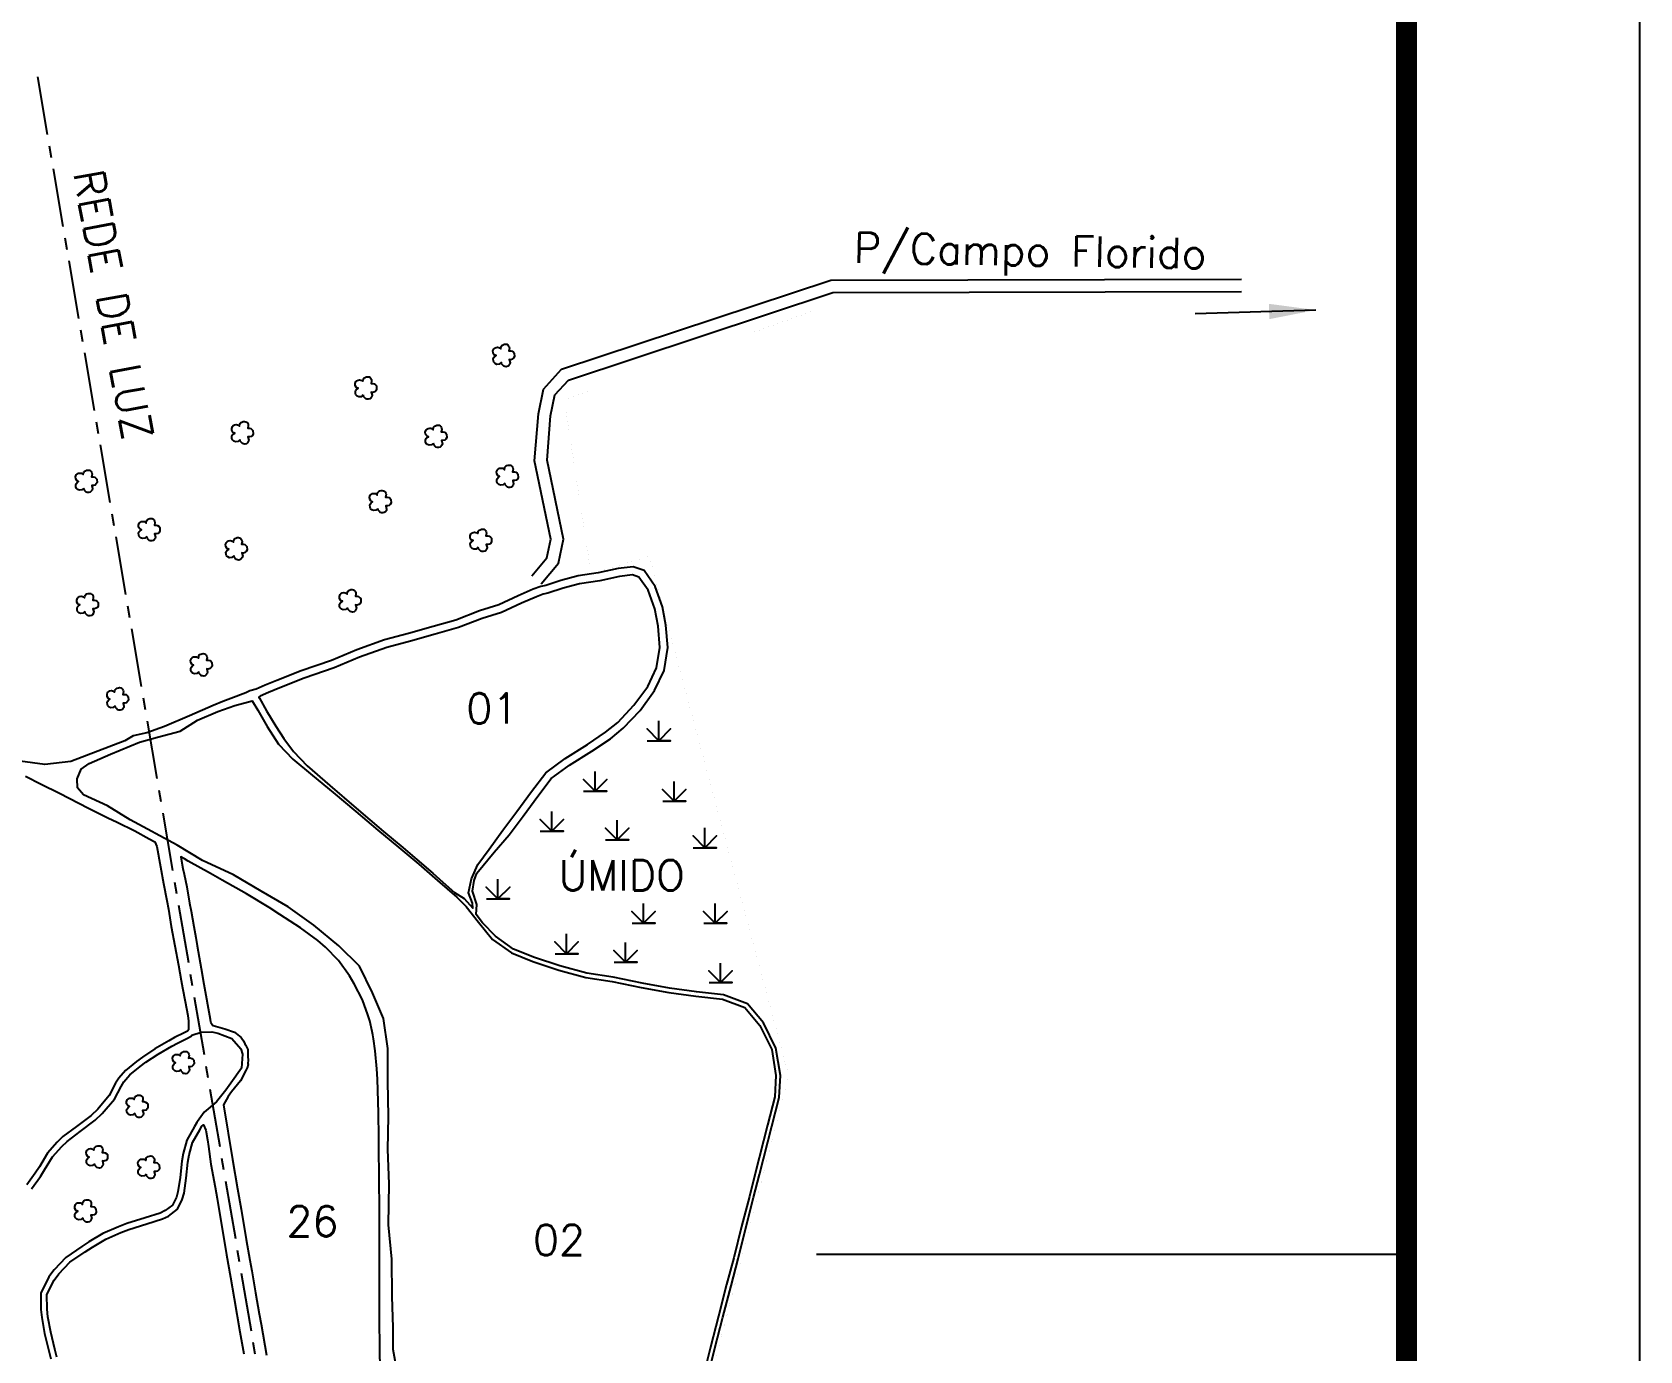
# Model space of a CAD drawing. Extents: x 742777 to 745927, y 7824687 to 7829142.
# Drawn here: x 744894 to 745927, y 7827038 to 7827885 of the extents above; entities that cross this region are included whole.
import ezdxf

# ---------------------------------------------------------------- set-up
doc = ezdxf.new("R2010")
doc.units = 0
doc.header["$MEASUREMENT"] = 0
for name, pattern in [('CENTER', [2, 1.25, -0.25, 0.25, -0.25]), ('CONTINUO', [0]), ('LIN0', [0])]:
    doc.linetypes.add(name, pattern=pattern)
for name, color, linetype in [('0114000982', 1, 'Continuous'), ('_SIMBOLO ARVORE', 118, 'Continuous'), ('_SIMBOLO BREJO', 118, 'Continuous'), ('CERCA', 54, 'CERCA_TopoEVN'), ('ESTRADA', 1, 'Continuous'), ('MALHA', 8, 'Continuous'), ('MARGEM', 5, 'Continuous'), ('REDE_DE_LUZ', 6, 'CENTER'), ('TEXTO_NUN_TAL', 7, 'Continuous')]:
    doc.layers.add(name, color=color, linetype=linetype)
for name, color, linetype, lineweight in [('0114000982001', 5, 'Continuous', 25), ('0114000982002', 5, 'Continuous', 25), ('0114000982025', 5, 'Continuous', 25), ('0114000982026', 5, 'Continuous', 25), ('0114000982027', 5, 'Continuous', 25), ('TEXTO_DIVERSOS', 7, 'Continuous', 5)]:
    doc.layers.add(name, color=color, linetype=linetype, lineweight=lineweight)
doc.styles.add('Simplex', font='simplex.shx')
doc.linetypes.add('CERCA_TopoEVN', pattern='A,0.5,-0.2,["X",Standard,S=0.1,R=0,X=-0.1,Y=-0.05],-0.2', length=0.9)
doc.dimstyles.new('ISO-25', dxfattribs={"dimtxt": 2.5, "dimasz": 2.5, "dimexe": 1.25, "dimexo": 0.625, "dimtad": 1, "dimtxsty": 'Standard', "dimcen": 2.5, "dimadec": 0, "dimazin": 0, "dimtfac": 1, "dimtmove": 0, "dimatfit": 3, "dimfxl": 1, "dimarcsym": 0})

msp = doc.modelspace()

# ---------------------------------------------------------------- linework, layer by layer
at = {"layer": '0114000982', "linetype": 'Continuous'}
for points in [[(745328.1, 7827020.6), (745333, 7827039.5), (745338, 7827059.5), (745343.3, 7827079.7), (745347.8, 7827096.9), (745352.8, 7827117), (745357.8, 7827136.3), (745361.6, 7827151.2), (745369.6, 7827182.2), (745374.2, 7827200.7), (745375.1, 7827214.9), (745372.2, 7827232.4), (745364.1, 7827248.6), (745353.9, 7827260.9), (745338.5, 7827266.6), (745321.1, 7827268.5), (745303.7, 7827271), (745286.1, 7827274.2), (745267.5, 7827278.1), (745250.6, 7827280.6), (745233.4, 7827285.4), (745217, 7827290.7), (745203.6, 7827296.1), (745192, 7827304.3), (745183.5, 7827312.9), (745179.5, 7827318.3), (745180, 7827324.8), (745177.1, 7827333.3), (745178.3, 7827340.2), (745179.9, 7827344.9), (745191.1, 7827358.3), (745200.8, 7827369.6), (745209.7, 7827381.4), (745219.2, 7827394.4), (745227.8, 7827405.7), (745239.6, 7827414.3), (745253.8, 7827423.2), (745265.8, 7827431.3), (745274.1, 7827438), (745284.9, 7827449.5), (745294.2, 7827462.2), (745300.3, 7827475.2), (745302.7, 7827489.8), (745301.5, 7827504.3), (745299.2, 7827516), (745294.6, 7827529.1), (745287.4, 7827539.5), (745280.5, 7827541.8), (745270.8, 7827540.6), (745258, 7827537.8), (745245, 7827535.9), (745234, 7827533), (745224.3, 7827529.7), (745221.1, 7827529.1), (745216.2, 7827527.3), (745206.6, 7827523.1), (745194.1, 7827517.3), (745181.6, 7827513.5), (745166.4, 7827507.5), (745151.8, 7827503.4), (745136, 7827499), (745120.6, 7827494.8), (745102.8, 7827488.4), (745086.5, 7827481.6), (745067.1, 7827475), (745051.4, 7827468.8), (745043.9, 7827465.7), (745038.2, 7827463.1), (745034, 7827462.1), (745031.4, 7827460.8), (745021.8, 7827457.1), (745016.8, 7827455.2), (745010.6, 7827452.7), (744995.3, 7827446), (744979.2, 7827439.2), (744967.9, 7827435.1), (744959, 7827433.1), (744953.7, 7827429.9), (744919, 7827416.6), (744902.4, 7827414.7), (744886.4, 7827416.8)], [(744893.8, 7827141.9), (744899.5, 7827149.9), (744902.2, 7827154.1), (744907.3, 7827162.6), (744913.2, 7827169.2), (744916.6, 7827172.4), (744925, 7827178.9), (744934.6, 7827186), (744939.2, 7827190.3), (744947.1, 7827199.6), (744951.3, 7827207.8), (744953.1, 7827210.7), (744956.9, 7827215.2), (744963.7, 7827220.7), (744967.3, 7827223.4), (744975.1, 7827228.5), (744984, 7827233.7), (744987.6, 7827235.7), (744993.6, 7827238.7), (744996.3, 7827240.1), (744996.9, 7827240.7), (745002.7, 7827242.6), (745009.7, 7827242.8), (745013.5, 7827242.1), (745022.5, 7827238.7), (745028.2, 7827232), (745029.3, 7827228.6), (745028.7, 7827219.6), (745021.9, 7827209.9), (745018.6, 7827205.4), (745012.7, 7827197.8), (745004.7, 7827191.3), (745000.5, 7827185.2), (745000, 7827184.5), (744998.5, 7827182), (744993.5, 7827173.3), (744991.2, 7827164.6), (744990.4, 7827159.7), (744989.2, 7827149.3), (744987.9, 7827140.1), (744986.9, 7827136.7), (744984.3, 7827131.5), (744979.7, 7827128), (744976.4, 7827126.4), (744966.7, 7827123.3), (744955.1, 7827119.6), (744949.6, 7827117.6), (744939.6, 7827113.3), (744930.7, 7827107.9), (744926.1, 7827104.8), (744915.9, 7827097.9), (744908.3, 7827090), (744905, 7827085.4), (744899.7, 7827075), (744899.8, 7827064.4), (744900.3, 7827059.2), (744902.2, 7827048.9), (744905, 7827037.9), (744906.2, 7827032.7)]]:
    msp.add_lwpolyline(points, dxfattribs=at)
at = {"layer": '0114000982001', "linetype": 'Continuous'}
msp.add_lwpolyline([(745044.7, 7827449.2), (745050.7, 7827439.3), (745055.9, 7827431.5), (745062.2, 7827423), (745070.9, 7827413.9), (745085.4, 7827401.1), (745102.5, 7827386.7), (745119.9, 7827371.7), (745132.4, 7827361.3), (745141.4, 7827353.7), (745151.6, 7827344.9), (745158.1, 7827339.1), (745165.5, 7827332.4), (745171.9, 7827328.6), (745177.3, 7827322.3), (745177.1, 7827325.5), (745174.6, 7827332.2), (745176.5, 7827341.2), (745180.6, 7827350.4), (745187.8, 7827360.2), (745196.6, 7827372.6), (745205.6, 7827384.5), (745215.1, 7827397.4), (745224.2, 7827409.4), (745236.7, 7827418.6), (745251, 7827427.5), (745262.7, 7827435.4), (745270.6, 7827441.8), (745280.9, 7827452.8), (745289.8, 7827464.8), (745295.4, 7827476.8), (745297.5, 7827490), (745296.4, 7827503.6), (745294.3, 7827514.7), (745290, 7827526.7), (745284.1, 7827535.2), (745280, 7827536.6), (745271.7, 7827535.5), (745258.9, 7827532.7), (745246, 7827530.8), (745235.4, 7827528.1), (745225.6, 7827524.8), (745222.5, 7827524.2), (745218.2, 7827522.5), (745208.7, 7827518.4), (745195.9, 7827512.5), (745183.3, 7827508.6), (745168.1, 7827502.7), (745153.2, 7827498.5), (745137.4, 7827494), (745122.1, 7827489.8), (745104.6, 7827483.6), (745088.3, 7827476.8), (745068.9, 7827470.2), (745053.3, 7827464), (745046, 7827461), (745040.7, 7827458.6), (745039.9, 7827458), (745040.3, 7827457.4), (745044.7, 7827449.2)], close=True, dxfattribs=at)
at = {"layer": '0114000982002', "linetype": 'Continuous'}
msp.add_lwpolyline([(745129, 7827023.3), (745126.2, 7827038.8), (745126.2, 7827052.9), (745125.6, 7827072.8), (745125.4, 7827096.7), (745123.2, 7827118.8), (745123.6, 7827145.1), (745122.8, 7827167.2), (745123.2, 7827188.4), (745122.7, 7827211.1), (745122.7, 7827232.1), (745119.9, 7827251.5), (745112.8, 7827268), (745104.6, 7827285.1), (745091.3, 7827298.1), (745075.2, 7827311.5), (745058.7, 7827323.3), (745041.3, 7827333.2), (745023.5, 7827343.8), (745003.7, 7827352.9), (744987.4, 7827362.9), (744957.1, 7827379.2), (744942.7, 7827388.2), (744927.2, 7827395.3), (744923.3, 7827399.7), (744923, 7827405.5), (744925.7, 7827411.6), (744930.8, 7827415.3), (744944.6, 7827421.3), (744963.2, 7827429.1), (744974.7, 7827432.2), (744989.3, 7827436.2), (745000.5, 7827443.1), (745013.6, 7827448.8), (745024.4, 7827452.7), (745033.3, 7827454.9), (745035.5, 7827455.7), (745039.3, 7827449.6), (745045.2, 7827439.1), (745052.6, 7827427.8), (745061.6, 7827418.2), (745074.3, 7827407.6), (745087.7, 7827396.7), (745102.1, 7827384.5), (745116.4, 7827372.4), (745129.8, 7827361.3), (745142.6, 7827350.7), (745154.6, 7827340.2), (745167.2, 7827329.4), (745173.2, 7827323.5), (745181, 7827313.4), (745190.1, 7827302.2), (745202.3, 7827293.6), (745216, 7827288), (745232.6, 7827282.6), (745250, 7827277.9), (745267, 7827275.3), (745285.5, 7827271.4), (745303.3, 7827268.2), (745320.7, 7827265.7), (745337.9, 7827263.8), (745337.9, 7827263.8), (745352.2, 7827258.5), (745361.8, 7827247), (745369.5, 7827231.5), (745372.2, 7827214.8), (745371.4, 7827201.2), (745366.8, 7827182.9), (745358.9, 7827151.9), (745355.1, 7827137.1), (745350.1, 7827117.7), (745345.1, 7827097.7), (745340.5, 7827080.4), (745335.3, 7827060.2), (745330.2, 7827040.2), (745325.4, 7827021.3)], dxfattribs=at)
at = {"layer": '0114000982025', "elevation": 713}
msp.add_lwpolyline([(744889.8, 7827407.2), (744900, 7827402), (744911.8, 7827396.2), (744917.9, 7827393.1), (744930.3, 7827386.7), (744942.9, 7827380.5), (744948.9, 7827377.6), (744960.1, 7827372), (744969.3, 7827367), (744973.1, 7827364.9), (744974.3, 7827362), (744976.7, 7827348.9), (744978.6, 7827338.2), (744980.7, 7827327.2), (744981.7, 7827321.7), (744983.6, 7827310.6), (744988.2, 7827285.7), (744990, 7827275.8), (744990.8, 7827271.1), (744992.6, 7827262.3), (744994.3, 7827253.4), (744994.7, 7827249.8), (744994.7, 7827244.1), (744994.2, 7827243.6), (744994, 7827243.4), (744991.8, 7827242.3), (744985.7, 7827239.3), (744982, 7827237.2), (744973, 7827231.9), (744965, 7827226.7), (744961.2, 7827223.9), (744954.1, 7827218.1), (744949.9, 7827213), (744947.8, 7827209.8), (744943.7, 7827201.9), (744936.3, 7827193.1), (744932, 7827189.1), (744922.6, 7827182.1), (744914, 7827175.5), (744910.3, 7827172), (744904, 7827165), (744898.8, 7827156.2), (744896.2, 7827152.1), (744890.7, 7827144.5)], dxfattribs=at)
at = {"layer": '0114000982026', "elevation": 717.2}
msp.add_lwpolyline([(745117.9, 7827024.4), (745117.6, 7827040.4), (745117.3, 7827057.2), (745117.3, 7827065.3), (745117.3, 7827080.9), (745117.3, 7827095.8), (745117.3, 7827103.3), (745117.3, 7827118.7), (745117.3, 7827134.5), (745117.2, 7827142.6), (745116.9, 7827175.2), (745116.7, 7827190.6), (745116.5, 7827198.2), (745116.1, 7827212.5), (745115.7, 7827219), (745114.6, 7827230.6), (745113.5, 7827238.4), (745113.2, 7827240.9), (745112.7, 7827243.2), (745111.1, 7827249.9), (745109.9, 7827253.9), (745106.5, 7827263.4), (745101.2, 7827273.8), (745098.1, 7827278.9), (745091, 7827288.8), (745082.6, 7827297.3), (745077.8, 7827301.5), (745066.7, 7827309.8), (745053.4, 7827318.4), (745046.5, 7827322.7), (745031.9, 7827331.5), (745016.3, 7827340.4), (745008.9, 7827344.6), (744994.5, 7827352.6), (744992.1, 7827354), (744989.7, 7827355.4), (744991.1, 7827347.8), (744991.8, 7827344.2), (744993.5, 7827336), (744995.3, 7827325.5), (744996.3, 7827320.4), (744998.1, 7827310.5), (744999.3, 7827303.6), (745000.2, 7827298.2), (745002.8, 7827283.5), (745004.6, 7827273.6), (745008.5, 7827251.1), (745008.9, 7827249.1), (745009, 7827248.8), (745010.3, 7827247), (745010.5, 7827246.9), (745015.1, 7827245.7), (745017.9, 7827244.9), (745024.3, 7827242.7), (745028.5, 7827239.3), (745029, 7827238.7), (745030.1, 7827237.1), (745030.9, 7827235.1), (745031.3, 7827234.6), (745032.6, 7827232), (745032.8, 7827231.5), (745032.8, 7827228.3), (745032.8, 7827227), (745033.1, 7827224.7), (745032.7, 7827222.5), (745032.9, 7827221.8), (745032.3, 7827219.8), (745031.8, 7827218.5), (745028.1, 7827211.3), (745022.3, 7827204.4), (745020.1, 7827201.3), (745017.2, 7827195.9), (745023, 7827160.8), (745026.2, 7827142), (745028.4, 7827129), (745031.7, 7827109.3), (745034.1, 7827096.1), (745035.3, 7827089.2), (745037.7, 7827075.2), (745040.1, 7827061.6), (745041.3, 7827055), (745044.8, 7827035.1)], dxfattribs=at)
at = {"layer": '0114000982027', "elevation": 714}
msp.add_lwpolyline([(744910.1, 7827033.7), (744908.8, 7827038.9), (744906.1, 7827049.8), (744904.3, 7827059.8), (744903.8, 7827064.6), (744903.7, 7827074), (744908.4, 7827083.3), (744911.4, 7827087.4), (744918.5, 7827094.8), (744928.3, 7827101.5), (744932.9, 7827104.5), (744941.5, 7827109.7), (744951.1, 7827113.9), (744956.4, 7827115.8), (744967.9, 7827119.5), (744977.9, 7827122.6), (744981.8, 7827124.5), (744987.5, 7827128.8), (744990.6, 7827135.2), (744991.8, 7827139.2), (744993.2, 7827148.8), (744994.3, 7827159.2), (744995.1, 7827163.8), (744997.3, 7827171.8), (745002, 7827179.9), (745003.3, 7827182.2), (745004.2, 7827183.2), (745005.8, 7827179.7), (745006.9, 7827173.4), (745007.6, 7827169.1), (745009.1, 7827157.8), (745011.7, 7827143), (745013, 7827135.8), (745019.1, 7827099.5), (745021.6, 7827085.1), (745023.9, 7827071.4), (745027.7, 7827050.1), (745030.2, 7827036)], dxfattribs=at)
at = {"layer": '_SIMBOLO ARVORE', "linetype": 'CONTINUO'}
for points in [[(745195.7, 7827673.2, 0), (745194.4, 7827672.1, 0), (745192.8, 7827671.9, 0), (745191.7, 7827672.4, 0), (745190.9, 7827673.2, 0), (745190.6, 7827674.1, 0), (745190.5, 7827675.4, 0), (745190.9, 7827676.2, 0), (745191.4, 7827676.9, 0), (745192.3, 7827677.5, 0), (745191.7, 7827677.7, 0), (745191.1, 7827678.1, 0), (745190.5, 7827679.2, 0), (745190.3, 7827680.5, 0), (745190.8, 7827681.8, 0), (745191.3, 7827682.2, 0), (745192.3, 7827682.8, 0), (745193.2, 7827682.9, 0), (745194, 7827682.8, 0), (745194.6, 7827682.5, 0), (745195.3, 7827681.9, 0), (745195.5, 7827683.1, 0), (745195.7, 7827683.6, 0), (745196.2, 7827684.2, 0), (745197, 7827684.5, 0), (745197.7, 7827684.8, 0), (745198.5, 7827684.9, 0), (745199.3, 7827684.8, 0), (745199.9, 7827684.4, 0), (745200.4, 7827683.9, 0), (745200.8, 7827683.1, 0), (745201, 7827682.2, 0), (745200.6, 7827680.6, 0), (745201.7, 7827680.6, 0), (745202.7, 7827680.4, 0), (745203.6, 7827679.7, 0), (745204, 7827679.1, 0), (745204.2, 7827676.9, 0), (745203.6, 7827675.9, 0), (745202.9, 7827675.2, 0), (745201.8, 7827674.9, 0), (745200.8, 7827675, 0), (745201.3, 7827672.9, 0), (745201.1, 7827672.1, 0), (745200.5, 7827671.2, 0), (745199.8, 7827670.7, 0), (745198.9, 7827670.4, 0), (745197.9, 7827670.5, 0), (745197.2, 7827670.7, 0), (745196.4, 7827671.5, 0), (745195.9, 7827672.2, 0), (745195.7, 7827673.3, 0)], [(745107, 7827652.2, 0), (745105.8, 7827651.1, 0), (745104.2, 7827651, 0), (745103.1, 7827651.4, 0), (745102.3, 7827652.2, 0), (745102, 7827653.1, 0), (745101.9, 7827654.4, 0), (745102.3, 7827655.3, 0), (745102.7, 7827655.9, 0), (745103.7, 7827656.5, 0), (745103.1, 7827656.7, 0), (745102.5, 7827657.2, 0), (745101.8, 7827658.2, 0), (745101.7, 7827659.5, 0), (745102.2, 7827660.8, 0), (745102.7, 7827661.3, 0), (745103.6, 7827661.8, 0), (745104.6, 7827662, 0), (745105.4, 7827661.8, 0), (745106, 7827661.6, 0), (745106.7, 7827661, 0), (745106.9, 7827662.1, 0), (745107.1, 7827662.6, 0), (745107.6, 7827663.2, 0), (745108.3, 7827663.5, 0), (745109.1, 7827663.8, 0), (745109.9, 7827663.9, 0), (745110.7, 7827663.8, 0), (745111.3, 7827663.4, 0), (745111.8, 7827662.9, 0), (745112.2, 7827662.1, 0), (745112.3, 7827661.2, 0), (745112, 7827659.6, 0), (745113.1, 7827659.6, 0), (745114, 7827659.4, 0), (745114.9, 7827658.7, 0), (745115.4, 7827658.1, 0), (745115.5, 7827655.9, 0), (745115, 7827654.9, 0), (745114.3, 7827654.2, 0), (745113.1, 7827653.9, 0), (745112.1, 7827654, 0), (745112.7, 7827652, 0), (745112.4, 7827651.1, 0), (745111.8, 7827650.2, 0), (745111.2, 7827649.7, 0), (745110.2, 7827649.5, 0), (745109.3, 7827649.5, 0), (745108.6, 7827649.7, 0), (745107.8, 7827650.5, 0), (745107.2, 7827651.2, 0), (745107.1, 7827652.3, 0)], [(745027.7, 7827623.4, 0), (745026.5, 7827622.4, 0), (745024.9, 7827622.2, 0), (745023.8, 7827622.6, 0), (745023, 7827623.4, 0), (745022.6, 7827624.3, 0), (745022.6, 7827625.7, 0), (745023, 7827626.5, 0), (745023.4, 7827627.1, 0), (745024.4, 7827627.7, 0), (745023.8, 7827627.9, 0), (745023.2, 7827628.4, 0), (745022.5, 7827629.5, 0), (745022.4, 7827630.7, 0), (745022.9, 7827632, 0), (745023.4, 7827632.5, 0), (745024.3, 7827633.1, 0), (745025.3, 7827633.2, 0), (745026.1, 7827633.1, 0), (745026.7, 7827632.8, 0), (745027.4, 7827632.2, 0), (745027.6, 7827633.4, 0), (745027.8, 7827633.8, 0), (745028.3, 7827634.5, 0), (745029, 7827634.7, 0), (745029.8, 7827635.1, 0), (745030.6, 7827635.1, 0), (745031.4, 7827635, 0), (745032, 7827634.7, 0), (745032.5, 7827634.2, 0), (745032.9, 7827633.4, 0), (745033, 7827632.5, 0), (745032.7, 7827630.8, 0), (745033.8, 7827630.9, 0), (745034.7, 7827630.6, 0), (745035.6, 7827629.9, 0), (745036.1, 7827629.4, 0), (745036.2, 7827627.2, 0), (745035.7, 7827626.2, 0), (745035, 7827625.5, 0), (745033.8, 7827625.2, 0), (745032.8, 7827625.3, 0), (745033.4, 7827623.2, 0), (745033.1, 7827622.3, 0), (745032.5, 7827621.5, 0), (745031.9, 7827620.9, 0), (745030.9, 7827620.7, 0), (745030, 7827620.8, 0), (745029.3, 7827621, 0), (745028.5, 7827621.8, 0), (745027.9, 7827622.5, 0), (745027.8, 7827623.5, 0)], [(745152.1, 7827621.1, 0), (745150.9, 7827620.1, 0), (745149.3, 7827619.9, 0), (745148.2, 7827620.3, 0), (745147.4, 7827621.1, 0), (745147, 7827622, 0), (745147, 7827623.3, 0), (745147.4, 7827624.2, 0), (745147.8, 7827624.8, 0), (745148.8, 7827625.4, 0), (745148.2, 7827625.6, 0), (745147.6, 7827626.1, 0), (745146.9, 7827627.1, 0), (745146.8, 7827628.4, 0), (745147.3, 7827629.7, 0), (745147.8, 7827630.2, 0), (745148.7, 7827630.7, 0), (745149.7, 7827630.9, 0), (745150.5, 7827630.8, 0), (745151.1, 7827630.5, 0), (745151.8, 7827629.9, 0), (745152, 7827631, 0), (745152.2, 7827631.5, 0), (745152.7, 7827632.1, 0), (745153.4, 7827632.4, 0), (745154.2, 7827632.7, 0), (745155, 7827632.8, 0), (745155.8, 7827632.7, 0), (745156.4, 7827632.4, 0), (745156.9, 7827631.9, 0), (745157.3, 7827631, 0), (745157.4, 7827630.1, 0), (745157.1, 7827628.5, 0), (745158.2, 7827628.5, 0), (745159.1, 7827628.3, 0), (745160, 7827627.6, 0), (745160.5, 7827627.1, 0), (745160.6, 7827624.8, 0), (745160.1, 7827623.8, 0), (745159.4, 7827623.2, 0), (745158.2, 7827622.9, 0), (745157.2, 7827623, 0), (745157.8, 7827620.9, 0), (745157.5, 7827620, 0), (745156.9, 7827619.1, 0), (745156.3, 7827618.6, 0), (745155.3, 7827618.4, 0), (745154.4, 7827618.4, 0), (745153.7, 7827618.6, 0), (745152.9, 7827619.4, 0), (745152.3, 7827620.1, 0), (745152.2, 7827621.2, 0)], [(744927.4, 7827592.2, 0), (744926.1, 7827591.2, 0), (744924.5, 7827591, 0), (744923.4, 7827591.5, 0), (744922.6, 7827592.2, 0), (744922.3, 7827593.1, 0), (744922.2, 7827594.5, 0), (744922.6, 7827595.3, 0), (744923.1, 7827595.9, 0), (744924, 7827596.6, 0), (744923.4, 7827596.7, 0), (744922.8, 7827597.2, 0), (744922.2, 7827598.3, 0), (744922, 7827599.5, 0), (744922.5, 7827600.8, 0), (744923, 7827601.3, 0), (744924, 7827601.9, 0), (744924.9, 7827602, 0), (744925.7, 7827601.9, 0), (744926.3, 7827601.6, 0), (744927, 7827601, 0), (744927.2, 7827602.2, 0), (744927.4, 7827602.6, 0), (744927.9, 7827603.3, 0), (744928.6, 7827603.5, 0), (744929.4, 7827603.9, 0), (744930.2, 7827603.9, 0), (744931, 7827603.8, 0), (744931.6, 7827603.5, 0), (744932.1, 7827603, 0), (744932.5, 7827602.2, 0), (744932.7, 7827601.3, 0), (744932.3, 7827599.7, 0), (744933.4, 7827599.7, 0), (744934.4, 7827599.4, 0), (744935.2, 7827598.7, 0), (744935.7, 7827598.2, 0), (744935.9, 7827596, 0), (744935.3, 7827595, 0), (744934.6, 7827594.3, 0), (744933.5, 7827594, 0), (744932.5, 7827594.1, 0), (744933, 7827592, 0), (744932.7, 7827591.1, 0), (744932.1, 7827590.3, 0), (744931.5, 7827589.8, 0), (744930.5, 7827589.5, 0), (744929.6, 7827589.6, 0), (744928.9, 7827589.8, 0), (744928.1, 7827590.6, 0), (744927.6, 7827591.3, 0), (744927.4, 7827592.4, 0)], [(745198, 7827595.5, 0), (745196.8, 7827594.4, 0), (745195.2, 7827594.2, 0), (745194, 7827594.7, 0), (745193.2, 7827595.5, 0), (745192.9, 7827596.4, 0), (745192.8, 7827597.7, 0), (745193.3, 7827598.5, 0), (745193.7, 7827599.2, 0), (745194.6, 7827599.8, 0), (745194, 7827600, 0), (745193.5, 7827600.4, 0), (745192.8, 7827601.5, 0), (745192.7, 7827602.8, 0), (745193.2, 7827604.1, 0), (745193.7, 7827604.5, 0), (745194.6, 7827605.1, 0), (745195.6, 7827605.2, 0), (745196.4, 7827605.1, 0), (745197, 7827604.8, 0), (745197.7, 7827604.2, 0), (745197.9, 7827605.4, 0), (745198, 7827605.9, 0), (745198.5, 7827606.5, 0), (745199.3, 7827606.8, 0), (745200, 7827607.1, 0), (745200.8, 7827607.2, 0), (745201.6, 7827607.1, 0), (745202.3, 7827606.7, 0), (745202.7, 7827606.2, 0), (745203.1, 7827605.4, 0), (745203.3, 7827604.5, 0), (745202.9, 7827602.9, 0), (745204.1, 7827602.9, 0), (745205, 7827602.7, 0), (745205.9, 7827602, 0), (745206.4, 7827601.4, 0), (745206.5, 7827599.2, 0), (745206, 7827598.2, 0), (745205.2, 7827597.5, 0), (745204.1, 7827597.2, 0), (745203.1, 7827597.3, 0), (745203.6, 7827595.2, 0), (745203.4, 7827594.3, 0), (745202.8, 7827593.5, 0), (745202.1, 7827593, 0), (745201.2, 7827592.7, 0), (745200.3, 7827592.8, 0), (745199.6, 7827593, 0), (745198.8, 7827593.8, 0), (745198.2, 7827594.5, 0), (745198, 7827595.6, 0)], [(745116.4, 7827579.1, 0), (745115.1, 7827578.1, 0), (745113.5, 7827577.9, 0), (745112.4, 7827578.4, 0), (745111.6, 7827579.1, 0), (745111.3, 7827580, 0), (745111.2, 7827581.4, 0), (745111.6, 7827582.2, 0), (745112.1, 7827582.8, 0), (745113, 7827583.5, 0), (745112.4, 7827583.6, 0), (745111.8, 7827584.1, 0), (745111.2, 7827585.2, 0), (745111, 7827586.4, 0), (745111.5, 7827587.8, 0), (745112, 7827588.2, 0), (745113, 7827588.8, 0), (745113.9, 7827588.9, 0), (745114.7, 7827588.8, 0), (745115.3, 7827588.5, 0), (745116, 7827587.9, 0), (745116.2, 7827589.1, 0), (745116.4, 7827589.5, 0), (745116.9, 7827590.2, 0), (745117.7, 7827590.5, 0), (745118.4, 7827590.8, 0), (745119.2, 7827590.9, 0), (745120, 7827590.7, 0), (745120.6, 7827590.4, 0), (745121.1, 7827589.9, 0), (745121.5, 7827589.1, 0), (745121.7, 7827588.2, 0), (745121.3, 7827586.6, 0), (745122.4, 7827586.6, 0), (745123.4, 7827586.4, 0), (745124.2, 7827585.7, 0), (745124.7, 7827585.1, 0), (745124.9, 7827582.9, 0), (745124.3, 7827581.9, 0), (745123.6, 7827581.2, 0), (745122.5, 7827580.9, 0), (745121.5, 7827581, 0), (745122, 7827578.9, 0), (745121.8, 7827578, 0), (745121.2, 7827577.2, 0), (745120.5, 7827576.7, 0), (745119.5, 7827576.4, 0), (745118.6, 7827576.5, 0), (745117.9, 7827576.7, 0), (745117.1, 7827577.5, 0), (745116.6, 7827578.2, 0), (745116.4, 7827579.3, 0)], [(744967.8, 7827561.2, 0), (744966.5, 7827560.1, 0), (744965, 7827559.9, 0), (744963.8, 7827560.4, 0), (744963, 7827561.2, 0), (744962.7, 7827562.1, 0), (744962.6, 7827563.4, 0), (744963, 7827564.2, 0), (744963.5, 7827564.9, 0), (744964.4, 7827565.5, 0), (744963.8, 7827565.7, 0), (744963.3, 7827566.1, 0), (744962.6, 7827567.2, 0), (744962.5, 7827568.5, 0), (744963, 7827569.8, 0), (744963.5, 7827570.2, 0), (744964.4, 7827570.8, 0), (744965.4, 7827570.9, 0), (744966.2, 7827570.8, 0), (744966.8, 7827570.5, 0), (744967.4, 7827569.9, 0), (744967.6, 7827571.1, 0), (744967.8, 7827571.6, 0), (744968.3, 7827572.2, 0), (744969.1, 7827572.5, 0), (744969.8, 7827572.8, 0), (744970.6, 7827572.9, 0), (744971.4, 7827572.8, 0), (744972.1, 7827572.4, 0), (744972.5, 7827571.9, 0), (744972.9, 7827571.1, 0), (744973.1, 7827570.2, 0), (744972.7, 7827568.6, 0), (744973.9, 7827568.6, 0), (744974.8, 7827568.4, 0), (744975.7, 7827567.7, 0), (744976.2, 7827567.1, 0), (744976.3, 7827564.9, 0), (744975.8, 7827563.9, 0), (744975, 7827563.2, 0), (744973.9, 7827562.9, 0), (744972.9, 7827563, 0), (744973.4, 7827560.9, 0), (744973.2, 7827560, 0), (744972.6, 7827559.2, 0), (744971.9, 7827558.7, 0), (744971, 7827558.4, 0), (744970, 7827558.5, 0), (744969.3, 7827558.7, 0), (744968.5, 7827559.5, 0), (744968, 7827560.2, 0), (744967.8, 7827561.3, 0)], [(745023.8, 7827548.8, 0), (745022.6, 7827547.8, 0), (745021, 7827547.6, 0), (745019.9, 7827548.1, 0), (745019.1, 7827548.8, 0), (745018.8, 7827549.7, 0), (745018.7, 7827551.1, 0), (745019.1, 7827551.9, 0), (745019.6, 7827552.5, 0), (745020.5, 7827553.2, 0), (745019.9, 7827553.3, 0), (745019.3, 7827553.8, 0), (745018.6, 7827554.9, 0), (745018.5, 7827556.1, 0), (745019, 7827557.4, 0), (745019.5, 7827557.9, 0), (745020.4, 7827558.5, 0), (745021.4, 7827558.6, 0), (745022.2, 7827558.5, 0), (745022.8, 7827558.2, 0), (745023.5, 7827557.6, 0), (745023.7, 7827558.8, 0), (745023.9, 7827559.2, 0), (745024.4, 7827559.9, 0), (745025.1, 7827560.1, 0), (745025.9, 7827560.5, 0), (745026.7, 7827560.5, 0), (745027.5, 7827560.4, 0), (745028.1, 7827560.1, 0), (745028.6, 7827559.6, 0), (745029, 7827558.8, 0), (745029.2, 7827557.9, 0), (745028.8, 7827556.3, 0), (745029.9, 7827556.3, 0), (745030.8, 7827556, 0), (745031.7, 7827555.3, 0), (745032.2, 7827554.8, 0), (745032.4, 7827552.6, 0), (745031.8, 7827551.6, 0), (745031.1, 7827550.9, 0), (745029.9, 7827550.6, 0), (745028.9, 7827550.7, 0), (745029.5, 7827548.6, 0), (745029.2, 7827547.7, 0), (745028.6, 7827546.9, 0), (745028, 7827546.4, 0), (745027, 7827546.1, 0), (745026.1, 7827546.2, 0), (745025.4, 7827546.4, 0), (745024.6, 7827547.2, 0), (745024.1, 7827547.9, 0), (745023.9, 7827549, 0)], [(745180.9, 7827554.3, 0), (745179.7, 7827553.2, 0), (745178.1, 7827553.1, 0), (745176.9, 7827553.5, 0), (745176.1, 7827554.3, 0), (745175.8, 7827555.2, 0), (745175.7, 7827556.5, 0), (745176.2, 7827557.4, 0), (745176.6, 7827558, 0), (745177.5, 7827558.6, 0), (745176.9, 7827558.8, 0), (745176.4, 7827559.2, 0), (745175.7, 7827560.3, 0), (745175.6, 7827561.6, 0), (745176.1, 7827562.9, 0), (745176.6, 7827563.4, 0), (745177.5, 7827563.9, 0), (745178.5, 7827564.1, 0), (745179.3, 7827563.9, 0), (745179.9, 7827563.7, 0), (745180.6, 7827563.1, 0), (745180.8, 7827564.2, 0), (745180.9, 7827564.7, 0), (745181.4, 7827565.3, 0), (745182.2, 7827565.6, 0), (745182.9, 7827565.9, 0), (745183.7, 7827566, 0), (745184.5, 7827565.9, 0), (745185.2, 7827565.5, 0), (745185.6, 7827565, 0), (745186, 7827564.2, 0), (745186.2, 7827563.3, 0), (745185.8, 7827561.7, 0), (745187, 7827561.7, 0), (745187.9, 7827561.5, 0), (745188.8, 7827560.8, 0), (745189.3, 7827560.2, 0), (745189.4, 7827558, 0), (745188.9, 7827557, 0), (745188.1, 7827556.3, 0), (745187, 7827556, 0), (745186, 7827556.1, 0), (745186.5, 7827554.1, 0), (745186.3, 7827553.2, 0), (745185.7, 7827552.3, 0), (745185, 7827551.8, 0), (745184.1, 7827551.6, 0), (745183.1, 7827551.6, 0), (745182.5, 7827551.8, 0), (745181.7, 7827552.6, 0), (745181.1, 7827553.3, 0), (745180.9, 7827554.4, 0)], [(745096.9, 7827515.4, 0), (745095.7, 7827514.4, 0), (745094.1, 7827514.2, 0), (745093, 7827514.6, 0), (745092.2, 7827515.4, 0), (745091.8, 7827516.3, 0), (745091.8, 7827517.7, 0), (745092.2, 7827518.5, 0), (745092.6, 7827519.1, 0), (745093.6, 7827519.7, 0), (745093, 7827519.9, 0), (745092.4, 7827520.4, 0), (745091.7, 7827521.5, 0), (745091.6, 7827522.7, 0), (745092.1, 7827524, 0), (745092.6, 7827524.5, 0), (745093.5, 7827525.1, 0), (745094.5, 7827525.2, 0), (745095.3, 7827525.1, 0), (745095.9, 7827524.8, 0), (745096.6, 7827524.2, 0), (745096.8, 7827525.4, 0), (745097, 7827525.8, 0), (745097.5, 7827526.5, 0), (745098.2, 7827526.7, 0), (745098.9, 7827527.1, 0), (745099.8, 7827527.1, 0), (745100.6, 7827527, 0), (745101.2, 7827526.7, 0), (745101.7, 7827526.2, 0), (745102.1, 7827525.4, 0), (745102.2, 7827524.5, 0), (745101.9, 7827522.8, 0), (745103, 7827522.9, 0), (745103.9, 7827522.6, 0), (745104.8, 7827521.9, 0), (745105.3, 7827521.4, 0), (745105.4, 7827519.2, 0), (745104.9, 7827518.2, 0), (745104.2, 7827517.5, 0), (745103, 7827517.2, 0), (745102, 7827517.3, 0), (745102.6, 7827515.2, 0), (745102.3, 7827514.3, 0), (745101.7, 7827513.5, 0), (745101.1, 7827512.9, 0), (745100.1, 7827512.7, 0), (745099.2, 7827512.8, 0), (745098.5, 7827513, 0), (745097.7, 7827513.8, 0), (745097.1, 7827514.5, 0), (745097, 7827515.5, 0)], [(744928.1, 7827513, 0), (744926.9, 7827511.9, 0), (744925.3, 7827511.8, 0), (744924.2, 7827512.2, 0), (744923.4, 7827513, 0), (744923.1, 7827513.9, 0), (744923, 7827515.2, 0), (744923.4, 7827516.1, 0), (744923.9, 7827516.7, 0), (744924.8, 7827517.3, 0), (744924.2, 7827517.5, 0), (744923.6, 7827518, 0), (744922.9, 7827519, 0), (744922.8, 7827520.3, 0), (744923.3, 7827521.6, 0), (744923.8, 7827522.1, 0), (744924.7, 7827522.6, 0), (744925.7, 7827522.8, 0), (744926.5, 7827522.7, 0), (744927.1, 7827522.4, 0), (744927.8, 7827521.8, 0), (744928, 7827522.9, 0), (744928.2, 7827523.4, 0), (744928.7, 7827524, 0), (744929.4, 7827524.3, 0), (744930.2, 7827524.6, 0), (744931, 7827524.7, 0), (744931.8, 7827524.6, 0), (744932.4, 7827524.2, 0), (744932.9, 7827523.7, 0), (744933.3, 7827522.9, 0), (744933.4, 7827522, 0), (744933.1, 7827520.4, 0), (744934.2, 7827520.4, 0), (744935.1, 7827520.2, 0), (744936, 7827519.5, 0), (744936.5, 7827518.9, 0), (744936.6, 7827516.7, 0), (744936.1, 7827515.7, 0), (744935.4, 7827515.1, 0), (744934.2, 7827514.7, 0), (744933.2, 7827514.8, 0), (744933.8, 7827512.8, 0), (744933.5, 7827511.9, 0), (744932.9, 7827511, 0), (744932.3, 7827510.5, 0), (744931.3, 7827510.3, 0), (744930.4, 7827510.3, 0), (744929.7, 7827510.5, 0), (744928.9, 7827511.3, 0), (744928.3, 7827512, 0), (744928.2, 7827513.1, 0)], [(745001.3, 7827474.3, 0), (745000.1, 7827473.2, 0), (744998.5, 7827473, 0), (744997.3, 7827473.5, 0), (744996.5, 7827474.2, 0), (744996.2, 7827475.1, 0), (744996.1, 7827476.5, 0), (744996.6, 7827477.3, 0), (744997, 7827477.9, 0), (744997.9, 7827478.6, 0), (744997.3, 7827478.7, 0), (744996.8, 7827479.2, 0), (744996.1, 7827480.3, 0), (744996, 7827481.5, 0), (744996.5, 7827482.9, 0), (744997, 7827483.3, 0), (744997.9, 7827483.9, 0), (744998.9, 7827484, 0), (744999.7, 7827483.9, 0), (745000.3, 7827483.6, 0), (745001, 7827483, 0), (745001.2, 7827484.2, 0), (745001.3, 7827484.6, 0), (745001.8, 7827485.3, 0), (745002.6, 7827485.6, 0), (745003.3, 7827485.9, 0), (745004.1, 7827486, 0), (745004.9, 7827485.8, 0), (745005.6, 7827485.5, 0), (745006, 7827485, 0), (745006.4, 7827484.2, 0), (745006.6, 7827483.3, 0), (745006.2, 7827481.7, 0), (745007.4, 7827481.7, 0), (745008.3, 7827481.5, 0), (745009.2, 7827480.8, 0), (745009.7, 7827480.2, 0), (745009.8, 7827478, 0), (745009.3, 7827477, 0), (745008.5, 7827476.3, 0), (745007.4, 7827476, 0), (745006.4, 7827476.1, 0), (745006.9, 7827474, 0), (745006.7, 7827473.1, 0), (745006.1, 7827472.3, 0), (745005.4, 7827471.8, 0), (745004.5, 7827471.5, 0), (745003.6, 7827471.6, 0), (745002.9, 7827471.8, 0), (745002.1, 7827472.6, 0), (745001.5, 7827473.3, 0), (745001.3, 7827474.4, 0)], [(744947.6, 7827452.4, 0), (744946.3, 7827451.3, 0), (744944.8, 7827451.2, 0), (744943.6, 7827451.6, 0), (744942.8, 7827452.4, 0), (744942.5, 7827453.3, 0), (744942.4, 7827454.6, 0), (744942.8, 7827455.5, 0), (744943.3, 7827456.1, 0), (744944.2, 7827456.7, 0), (744943.6, 7827456.9, 0), (744943, 7827457.3, 0), (744942.4, 7827458.4, 0), (744942.3, 7827459.7, 0), (744942.7, 7827461, 0), (744943.2, 7827461.5, 0), (744944.2, 7827462, 0), (744945.2, 7827462.2, 0), (744945.9, 7827462, 0), (744946.6, 7827461.8, 0), (744947.2, 7827461.2, 0), (744947.4, 7827462.3, 0), (744947.6, 7827462.8, 0), (744948.1, 7827463.4, 0), (744948.9, 7827463.7, 0), (744949.6, 7827464, 0), (744950.4, 7827464.1, 0), (744951.2, 7827464, 0), (744951.8, 7827463.6, 0), (744952.3, 7827463.1, 0), (744952.7, 7827462.3, 0), (744952.9, 7827461.4, 0), (744952.5, 7827459.8, 0), (744953.6, 7827459.8, 0), (744954.6, 7827459.6, 0), (744955.5, 7827458.9, 0), (744955.9, 7827458.3, 0), (744956.1, 7827456.1, 0), (744955.5, 7827455.1, 0), (744954.8, 7827454.4, 0), (744953.7, 7827454.1, 0), (744952.7, 7827454.2, 0), (744953.2, 7827452.2, 0), (744953, 7827451.3, 0), (744952.4, 7827450.4, 0), (744951.7, 7827449.9, 0), (744950.8, 7827449.7, 0), (744949.8, 7827449.7, 0), (744949.1, 7827449.9, 0), (744948.3, 7827450.7, 0), (744947.8, 7827451.4, 0), (744947.6, 7827452.5, 0)], [(744989.7, 7827218.6, 0), (744988.5, 7827217.6, 0), (744986.9, 7827217.4, 0), (744985.8, 7827217.8, 0), (744985, 7827218.6, 0), (744984.6, 7827219.5, 0), (744984.5, 7827220.9, 0), (744985, 7827221.7, 0), (744985.4, 7827222.3, 0), (744986.3, 7827222.9, 0), (744985.7, 7827223.1, 0), (744985.2, 7827223.6, 0), (744984.5, 7827224.7, 0), (744984.4, 7827225.9, 0), (744984.9, 7827227.2, 0), (744985.4, 7827227.7, 0), (744986.3, 7827228.3, 0), (744987.3, 7827228.4, 0), (744988.1, 7827228.3, 0), (744988.7, 7827228, 0), (744989.4, 7827227.4, 0), (744989.6, 7827228.6, 0), (744989.7, 7827229, 0), (744990.2, 7827229.7, 0), (744991, 7827229.9, 0), (744991.7, 7827230.3, 0), (744992.6, 7827230.3, 0), (744993.3, 7827230.2, 0), (744994, 7827229.9, 0), (744994.4, 7827229.4, 0), (744994.9, 7827228.6, 0), (744995, 7827227.7, 0), (744994.6, 7827226, 0), (744995.8, 7827226.1, 0), (744996.7, 7827225.8, 0), (744997.6, 7827225.1, 0), (744998.1, 7827224.6, 0), (744998.2, 7827222.4, 0), (744997.7, 7827221.4, 0), (744996.9, 7827220.7, 0), (744995.8, 7827220.4, 0), (744994.8, 7827220.5, 0), (744995.3, 7827218.4, 0), (744995.1, 7827217.5, 0), (744994.5, 7827216.7, 0), (744993.8, 7827216.1, 0), (744992.9, 7827215.9, 0), (744992, 7827216, 0), (744991.3, 7827216.2, 0), (744990.5, 7827217, 0), (744989.9, 7827217.7, 0), (744989.7, 7827218.7, 0)], [(744960.1, 7827190.5, 0), (744958.9, 7827189.5, 0), (744957.3, 7827189.3, 0), (744956.2, 7827189.8, 0), (744955.4, 7827190.5, 0), (744955, 7827191.4, 0), (744954.9, 7827192.8, 0), (744955.4, 7827193.6, 0), (744955.8, 7827194.2, 0), (744956.7, 7827194.9, 0), (744956.2, 7827195, 0), (744955.6, 7827195.5, 0), (744954.9, 7827196.6, 0), (744954.8, 7827197.8, 0), (744955.3, 7827199.1, 0), (744955.8, 7827199.6, 0), (744956.7, 7827200.2, 0), (744957.7, 7827200.3, 0), (744958.5, 7827200.2, 0), (744959.1, 7827199.9, 0), (744959.8, 7827199.3, 0), (744960, 7827200.5, 0), (744960.1, 7827200.9, 0), (744960.7, 7827201.6, 0), (744961.4, 7827201.8, 0), (744962.1, 7827202.2, 0), (744963, 7827202.2, 0), (744963.7, 7827202.1, 0), (744964.4, 7827201.8, 0), (744964.9, 7827201.3, 0), (744965.3, 7827200.5, 0), (744965.4, 7827199.6, 0), (744965.1, 7827198, 0), (744966.2, 7827198, 0), (744967.1, 7827197.7, 0), (744968, 7827197.1, 0), (744968.5, 7827196.5, 0), (744968.6, 7827194.3, 0), (744968.1, 7827193.3, 0), (744967.4, 7827192.6, 0), (744966.2, 7827192.3, 0), (744965.2, 7827192.4, 0), (744965.7, 7827190.3, 0), (744965.5, 7827189.4, 0), (744964.9, 7827188.6, 0), (744964.2, 7827188.1, 0), (744963.3, 7827187.8, 0), (744962.4, 7827187.9, 0), (744961.7, 7827188.1, 0), (744960.9, 7827188.9, 0), (744960.3, 7827189.6, 0), (744960.2, 7827190.7, 0)], [(744934.2, 7827158, 0), (744933, 7827157, 0), (744931.4, 7827156.8, 0), (744930.3, 7827157.2, 0), (744929.5, 7827158, 0), (744929.1, 7827158.9, 0), (744929.1, 7827160.2, 0), (744929.5, 7827161.1, 0), (744929.9, 7827161.7, 0), (744930.9, 7827162.3, 0), (744930.3, 7827162.5, 0), (744929.7, 7827163, 0), (744929, 7827164, 0), (744928.9, 7827165.3, 0), (744929.4, 7827166.6, 0), (744929.9, 7827167.1, 0), (744930.8, 7827167.7, 0), (744931.8, 7827167.8, 0), (744932.6, 7827167.7, 0), (744933.2, 7827167.4, 0), (744933.9, 7827166.8, 0), (744934.1, 7827167.9, 0), (744934.3, 7827168.4, 0), (744934.8, 7827169, 0), (744935.5, 7827169.3, 0), (744936.3, 7827169.6, 0), (744937.1, 7827169.7, 0), (744937.9, 7827169.6, 0), (744938.5, 7827169.3, 0), (744939, 7827168.8, 0), (744939.4, 7827168, 0), (744939.5, 7827167, 0), (744939.2, 7827165.4, 0), (744940.3, 7827165.4, 0), (744941.2, 7827165.2, 0), (744942.1, 7827164.5, 0), (744942.6, 7827164, 0), (744942.7, 7827161.7, 0), (744942.2, 7827160.7, 0), (744941.5, 7827160.1, 0), (744940.3, 7827159.8, 0), (744939.3, 7827159.9, 0), (744939.9, 7827157.8, 0), (744939.6, 7827156.9, 0), (744939, 7827156.1, 0), (744938.4, 7827155.5, 0), (744937.4, 7827155.3, 0), (744936.5, 7827155.4, 0), (744935.8, 7827155.6, 0), (744935, 7827156.3, 0), (744934.4, 7827157.1, 0), (744934.3, 7827158.1, 0)], [(744967.5, 7827151.4, 0), (744966.3, 7827150.3, 0), (744964.7, 7827150.1, 0), (744963.6, 7827150.6, 0), (744962.8, 7827151.4, 0), (744962.4, 7827152.3, 0), (744962.3, 7827153.6, 0), (744962.8, 7827154.4, 0), (744963.2, 7827155.1, 0), (744964.1, 7827155.7, 0), (744963.6, 7827155.9, 0), (744963, 7827156.3, 0), (744962.3, 7827157.4, 0), (744962.2, 7827158.7, 0), (744962.7, 7827160, 0), (744963.2, 7827160.4, 0), (744964.1, 7827161, 0), (744965.1, 7827161.1, 0), (744965.9, 7827161, 0), (744966.5, 7827160.7, 0), (744967.2, 7827160.1, 0), (744967.4, 7827161.3, 0), (744967.5, 7827161.8, 0), (744968, 7827162.4, 0), (744968.8, 7827162.7, 0), (744969.5, 7827163, 0), (744970.4, 7827163.1, 0), (744971.1, 7827163, 0), (744971.8, 7827162.6, 0), (744972.2, 7827162.1, 0), (744972.7, 7827161.3, 0), (744972.8, 7827160.4, 0), (744972.4, 7827158.8, 0), (744973.6, 7827158.8, 0), (744974.5, 7827158.6, 0), (744975.4, 7827157.9, 0), (744975.9, 7827157.3, 0), (744976, 7827155.1, 0), (744975.5, 7827154.1, 0), (744974.8, 7827153.4, 0), (744973.6, 7827153.1, 0), (744972.6, 7827153.2, 0), (744973.1, 7827151.1, 0), (744972.9, 7827150.2, 0), (744972.3, 7827149.4, 0), (744971.6, 7827148.9, 0), (744970.7, 7827148.6, 0), (744969.8, 7827148.7, 0), (744969.1, 7827148.9, 0), (744968.3, 7827149.7, 0), (744967.7, 7827150.4, 0), (744967.6, 7827151.5, 0)], [(744926.8, 7827123.3, 0), (744925.6, 7827122.2, 0), (744924, 7827122, 0), (744922.9, 7827122.5, 0), (744922.1, 7827123.3, 0), (744921.7, 7827124.2, 0), (744921.7, 7827125.5, 0), (744922.1, 7827126.3, 0), (744922.5, 7827127, 0), (744923.5, 7827127.6, 0), (744922.9, 7827127.8, 0), (744922.3, 7827128.2, 0), (744921.6, 7827129.3, 0), (744921.5, 7827130.6, 0), (744922, 7827131.9, 0), (744922.5, 7827132.3, 0), (744923.4, 7827132.9, 0), (744924.4, 7827133, 0), (744925.2, 7827132.9, 0), (744925.8, 7827132.7, 0), (744926.5, 7827132, 0), (744926.7, 7827133.2, 0), (744926.9, 7827133.7, 0), (744927.4, 7827134.3, 0), (744928.1, 7827134.6, 0), (744928.9, 7827134.9, 0), (744929.7, 7827135, 0), (744930.5, 7827134.9, 0), (744931.1, 7827134.5, 0), (744931.6, 7827134, 0), (744932, 7827133.2, 0), (744932.1, 7827132.3, 0), (744931.8, 7827130.7, 0), (744932.9, 7827130.7, 0), (744933.8, 7827130.5, 0), (744934.7, 7827129.8, 0), (744935.2, 7827129.2, 0), (744935.3, 7827127, 0), (744934.8, 7827126, 0), (744934.1, 7827125.3, 0), (744932.9, 7827125, 0), (744931.9, 7827125.1, 0), (744932.5, 7827123, 0), (744932.2, 7827122.2, 0), (744931.6, 7827121.3, 0), (744931, 7827120.8, 0), (744930, 7827120.6, 0), (744929.1, 7827120.6, 0), (744928.4, 7827120.8, 0), (744927.6, 7827121.6, 0), (744927, 7827122.3, 0), (744926.9, 7827123.4, 0)]]:
    msp.add_polyline3d(points, dxfattribs=at)
at = {"layer": '_SIMBOLO BREJO', "linetype": 'CONTINUO'}
for points in [[(745289.5, 7827430, 0), (745304.4, 7827430, 0), (745297, 7827430, 0), (745289.4, 7827437.6, 0), (745297, 7827430, 0), (745304.5, 7827437.6, 0), (745297, 7827430, 0), (745297, 7827442.7, 0)], [(745248.5, 7827397.5, 0), (745263.4, 7827397.5, 0), (745255.9, 7827397.5, 0), (745248.4, 7827405, 0), (745255.9, 7827397.5, 0), (745263.4, 7827405, 0), (745255.9, 7827397.5, 0), (745255.9, 7827410.1, 0)], [(745299.4, 7827391.1, 0), (745314.2, 7827391.1, 0), (745306.8, 7827391.1, 0), (745299.3, 7827398.6, 0), (745306.8, 7827391.1, 0), (745314.3, 7827398.6, 0), (745306.8, 7827391.1, 0), (745306.8, 7827403.7, 0)], [(745220.7, 7827371.8, 0), (745235.6, 7827371.8, 0), (745228.1, 7827371.8, 0), (745220.6, 7827379.3, 0), (745228.1, 7827371.8, 0), (745235.6, 7827379.3, 0), (745228.1, 7827371.8, 0), (745228.1, 7827384.4, 0)], [(745262.7, 7827366.3, 0), (745277.6, 7827366.3, 0), (745270.2, 7827366.3, 0), (745262.7, 7827373.8, 0), (745270.2, 7827366.3, 0), (745277.7, 7827373.8, 0), (745270.2, 7827366.3, 0), (745270.2, 7827379, 0)], [(745319, 7827361.2, 0), (745333.9, 7827361.2, 0), (745326.5, 7827361.2, 0), (745318.9, 7827368.8, 0), (745326.5, 7827361.2, 0), (745334, 7827368.8, 0), (745326.5, 7827361.2, 0), (745326.5, 7827373.9, 0)], [(745186.1, 7827328.4, 0), (745201, 7827328.4, 0), (745193.5, 7827328.4, 0), (745186, 7827335.9, 0), (745193.5, 7827328.4, 0), (745201.1, 7827335.9, 0), (745193.5, 7827328.4, 0), (745193.5, 7827341, 0)], [(745279.7, 7827312.8, 0), (745294.6, 7827312.8, 0), (745287.1, 7827312.8, 0), (745279.6, 7827320.3, 0), (745287.1, 7827312.8, 0), (745294.6, 7827320.3, 0), (745287.1, 7827312.8, 0), (745287.1, 7827325.4, 0)], [(745325.8, 7827312.8, 0), (745340.7, 7827312.8, 0), (745333.2, 7827312.8, 0), (745325.7, 7827320.3, 0), (745333.2, 7827312.8, 0), (745340.8, 7827320.3, 0), (745333.2, 7827312.8, 0), (745333.2, 7827325.4, 0)], [(745230.2, 7827293.1, 0), (745245.1, 7827293.1, 0), (745237.6, 7827293.1, 0), (745230.1, 7827300.7, 0), (745237.6, 7827293.1, 0), (745245.1, 7827300.7, 0), (745237.6, 7827293.1, 0), (745237.6, 7827305.8, 0)], [(745268.2, 7827287.7, 0), (745283, 7827287.7, 0), (745275.6, 7827287.7, 0), (745268.1, 7827295.2, 0), (745275.6, 7827287.7, 0), (745283.1, 7827295.2, 0), (745275.6, 7827287.7, 0), (745275.6, 7827300.4, 0)], [(745329.2, 7827274.5, 0), (745344.1, 7827274.5, 0), (745336.6, 7827274.5, 0), (745329.1, 7827282, 0), (745336.6, 7827274.5, 0), (745344.1, 7827282, 0), (745336.6, 7827274.5, 0), (745336.6, 7827287.1, 0)]]:
    msp.add_polyline3d(points, dxfattribs=at)
at = {"layer": 'CERCA', "ltscale": 40, "const_width": 0.01}
msp.add_lwpolyline([(745130.1, 7826263.3), (745093.4, 7826334.2), (745080.5, 7826373.9), (745080.8, 7826392.4), (745113.6, 7826430.3), (745210.9, 7826558), (745380.4, 7827214.7), (745290.8, 7827548.6), (745253.4, 7827537.2), (745236.1, 7827649.1), (745396.5, 7827706.4)], dxfattribs=at)
at = {"layer": 'ESTRADA', "linetype": 'ByBlock'}
for points in [[(745215.3, 7827535.9), (745225, 7827547.6), (745227.5, 7827559.6), (745217, 7827609.9), (745219.5, 7827640.1), (745222.7, 7827656), (745234.3, 7827668.8), (745407.5, 7827726.1), (745671.4, 7827726.7)], [(745221.4, 7827530.8), (745232.4, 7827544.1), (745235.6, 7827559.6), (745225.1, 7827610.4), (745227.4, 7827638.9), (745230.1, 7827652.2), (745238.8, 7827661.8), (745408.8, 7827718.1), (745671.4, 7827718.7)]]:
    msp.add_lwpolyline(points, dxfattribs=at)
at = {"layer": 'MALHA', "linetype": 'ByBlock'}
msp.add_lwpolyline([(745398.2, 7827100), (745777.4, 7827100)], dxfattribs=at)
at = {"layer": 'MARGEM', "color": 174, "linetype": 'LIN0', "flags": 128}
msp.add_lwpolyline([(745927.4, 7824687), (745927.4, 7829142), (742777.4, 7829142), (742777.4, 7824687)], close=True, dxfattribs=at)
at = {"layer": 'MARGEM', "color": 174, "linetype": 'LIN0', "const_width": 13.6, "flags": 128}
msp.add_lwpolyline([(745777.4, 7825188.6), (745777.4, 7828992), (742927.4, 7828992), (742927.4, 7825188.6)], close=True, dxfattribs=at)
at = {"layer": 'REDE_DE_LUZ', "ltscale": 30, "flags": 128}
msp.add_lwpolyline([(744897.6, 7827856.7), (745115.8, 7826575.4), (745153.3, 7826357)], dxfattribs=at)

# ---------------------------------------------------------------- texts
at = {"layer": 'TEXTO_DIVERSOS', "color": 6, "linetype": 'Continuous', "style": 'Simplex'}
msp.add_text('REDE DE LUZ', height=19.5, rotation=280.5941, dxfattribs=at).set_placement((744920.6, 7827795, -732.2))
at = {"layer": 'TEXTO_DIVERSOS', "linetype": 'Continuous', "style": 'Simplex'}
msp.add_text('P/Campo Florido', height=19.5, rotation=359.0757, dxfattribs=at).set_placement((745422.2, 7827737.1))
msp.add_text('ÚMIDO', height=19.5, dxfattribs=at).set_placement((745232.5, 7827333.8))
at = {"layer": 'TEXTO_NUN_TAL', "linetype": 'Continuous', "style": 'Simplex'}
for s, p in [('01', (745173.2, 7827441)), ('26', (745057.6, 7827111.4)), ('02', (745216.1, 7827099.3))]:
    msp.add_text(s, height=19.5, dxfattribs=at).set_placement(p)

# ---------------------------------------------------------------- leaders
msp.add_leader([(745719.1, 7827706.8), (745641.7, 7827704.4)], dimstyle='ISO-25', override={"dimasz": 30, "dimzin": 0})

doc.saveas('drawing.dxf')
